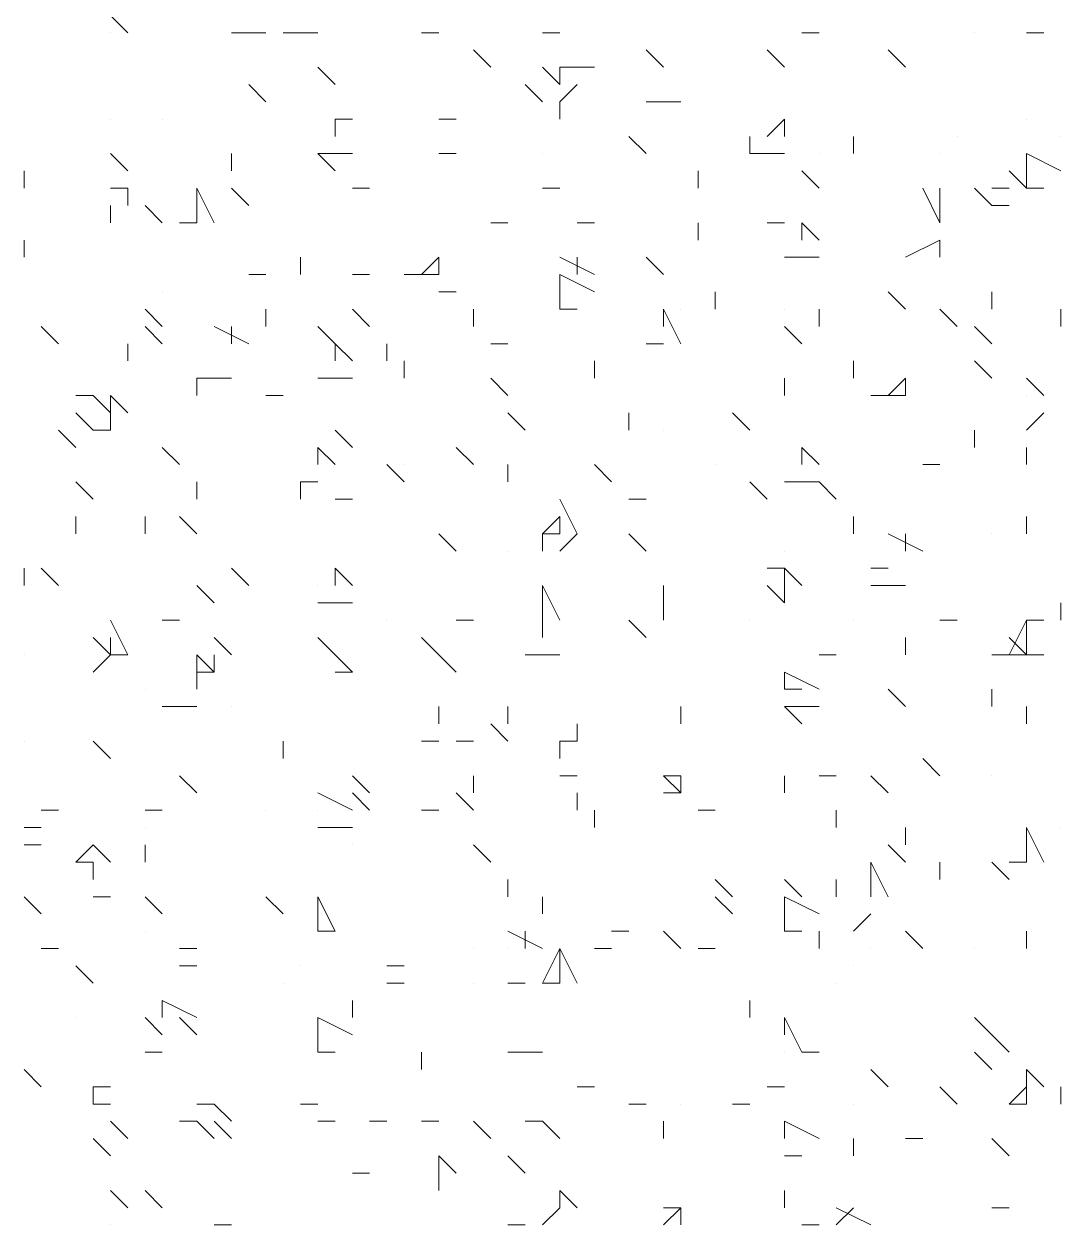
# Model space of a CAD drawing. Header units: millimetres. Extents: x 2928 to 3112, y 1220 to 1280.
# Drawn here: x 2999.9822 to 3000.1822, y 1264.6873 to 1264.919 of the extents above; entities that cross this region are included whole.
import ezdxf

# ---------------------------------------------------------------- set-up
doc = ezdxf.new("R2010")
doc.units = ezdxf.units.MM

msp = doc.modelspace()

# ---------------------------------------------------------------- linework, layer by layer
at = {"color": 92, "linetype": 'Continuous', "lineweight": 5, "true_color": 0x00b800}
for points in [[(3000.00216, 1264.91729), (2999.99882, 1264.92063), (2999.99882, 1264.92063)], [(3000.02216, 1264.91729), (3000.02882, 1264.91729), (3000.02882, 1264.91729)], [(3000.03216, 1264.91729), (3000.03882, 1264.91729), (3000.03882, 1264.91729)], [(3000.06216, 1264.91729), (3000.05882, 1264.91729), (3000.05882, 1264.91729)], [(3000.08549, 1264.91729), (3000.08216, 1264.91729), (3000.08216, 1264.91729)], [(3000.13216, 1264.91729), (3000.13549, 1264.91729), (3000.13549, 1264.91729)], [(3000.17882, 1264.91729), (3000.17549, 1264.91729), (3000.17549, 1264.91729)], [(3000.07216, 1264.91063), (3000.06882, 1264.91396), (3000.06882, 1264.91396)], [(3000.10549, 1264.91063), (3000.10216, 1264.91396), (3000.10216, 1264.91396)], [(3000.12882, 1264.91063), (3000.12549, 1264.91396), (3000.12549, 1264.91396)], [(3000.15216, 1264.91063), (3000.14882, 1264.91396), (3000.14882, 1264.91396)], [(3000.04216, 1264.90729), (3000.03882, 1264.91063), (3000.03882, 1264.91063)], [(3000.08216, 1264.91063), (3000.08549, 1264.90729), (3000.08549, 1264.90729)], [(3000.08549, 1264.91063), (3000.09216, 1264.91063), (3000.09216, 1264.91063)], [(3000.08549, 1264.91063), (3000.08549, 1264.90729), (3000.08549, 1264.90729)], [(3000.02882, 1264.90396), (3000.02549, 1264.90729), (3000.02549, 1264.90729)], [(3000.07882, 1264.90729), (3000.08216, 1264.90396), (3000.08216, 1264.90396)], [(3000.08549, 1264.90396), (3000.08882, 1264.90729), (3000.08882, 1264.90729)], [(3000.08549, 1264.90063), (3000.08549, 1264.90396), (3000.08549, 1264.90396)], [(3000.10549, 1264.90396), (3000.10216, 1264.90396), (3000.10216, 1264.90396)], [(3000.10882, 1264.90396), (3000.10549, 1264.90396), (3000.10549, 1264.90396)], [(3000.04216, 1264.90063), (3000.04549, 1264.90063), (3000.04549, 1264.90063)], [(3000.04216, 1264.90063), (3000.04216, 1264.89729), (3000.04216, 1264.89729)], [(3000.06549, 1264.90063), (3000.06216, 1264.90063), (3000.06216, 1264.90063)], [(3000.12882, 1264.90063), (3000.12549, 1264.89729), (3000.12549, 1264.89729)], [(3000.12882, 1264.90063), (3000.12882, 1264.89729), (3000.12882, 1264.89729)], [(3000.10216, 1264.89396), (3000.09882, 1264.89729), (3000.09882, 1264.89729)], [(3000.12216, 1264.89396), (3000.12216, 1264.89729), (3000.12216, 1264.89729)], [(3000.14216, 1264.89396), (3000.14216, 1264.89729), (3000.14216, 1264.89729)], [(3000.00216, 1264.89063), (2999.99882, 1264.89396), (2999.99882, 1264.89396)], [(3000.02216, 1264.89063), (3000.02216, 1264.89396), (3000.02216, 1264.89396)], [(3000.04216, 1264.89396), (3000.03882, 1264.89396), (3000.03882, 1264.89396)], [(3000.04216, 1264.89063), (3000.03882, 1264.89396), (3000.03882, 1264.89396)], [(3000.04216, 1264.89396), (3000.04549, 1264.89396), (3000.04549, 1264.89396)], [(3000.06549, 1264.89396), (3000.06216, 1264.89396), (3000.06216, 1264.89396)], [(3000.12216, 1264.89396), (3000.12882, 1264.89396), (3000.12882, 1264.89396)], [(3000.17549, 1264.89396), (3000.18216, 1264.89063), (3000.18216, 1264.89063)], [(3000.17549, 1264.89396), (3000.17549, 1264.88729), (3000.17549, 1264.88729)], [(2999.98216, 1264.88729), (2999.98216, 1264.89063), (2999.98216, 1264.89063)], [(3000.11216, 1264.88729), (3000.11216, 1264.89063), (3000.11216, 1264.89063)], [(3000.13549, 1264.88729), (3000.13216, 1264.89063), (3000.13216, 1264.89063)], [(3000.17216, 1264.89063), (3000.17549, 1264.88729), (3000.17549, 1264.88729)], [(2999.99882, 1264.88729), (3000.00216, 1264.88729), (3000.00216, 1264.88729)], [(3000.00216, 1264.88396), (3000.00216, 1264.88729), (3000.00216, 1264.88729)], [(3000.01549, 1264.88729), (3000.01882, 1264.88063), (3000.01882, 1264.88063)], [(3000.01549, 1264.88729), (3000.01549, 1264.88063), (3000.01549, 1264.88063)], [(3000.02549, 1264.88396), (3000.02216, 1264.88729), (3000.02216, 1264.88729)], [(3000.04882, 1264.88729), (3000.04549, 1264.88729), (3000.04549, 1264.88729)], [(3000.08549, 1264.88729), (3000.08216, 1264.88729), (3000.08216, 1264.88729)], [(3000.15549, 1264.88729), (3000.15882, 1264.88063), (3000.15882, 1264.88063)], [(3000.15882, 1264.88729), (3000.15882, 1264.88063), (3000.15882, 1264.88063)], [(3000.16882, 1264.88396), (3000.16549, 1264.88729), (3000.16549, 1264.88729)], [(3000.17216, 1264.88729), (3000.16882, 1264.88729), (3000.16882, 1264.88729)], [(3000.17549, 1264.88729), (3000.17882, 1264.88729), (3000.17882, 1264.88729)], [(2999.99882, 1264.88063), (2999.99882, 1264.88396), (2999.99882, 1264.88396)], [(3000.00882, 1264.88063), (3000.00549, 1264.88396), (3000.00549, 1264.88396)], [(3000.16882, 1264.88396), (3000.17216, 1264.88396), (3000.17216, 1264.88396)], [(3000.01216, 1264.88063), (3000.01549, 1264.88063), (3000.01549, 1264.88063)], [(3000.07549, 1264.88063), (3000.07216, 1264.88063), (3000.07216, 1264.88063)], [(3000.09216, 1264.88063), (3000.08882, 1264.88063), (3000.08882, 1264.88063)], [(3000.11216, 1264.87729), (3000.11216, 1264.88063), (3000.11216, 1264.88063)], [(3000.12882, 1264.88063), (3000.12549, 1264.88063), (3000.12549, 1264.88063)], [(3000.13216, 1264.88063), (3000.13549, 1264.87729), (3000.13549, 1264.87729)], [(3000.13216, 1264.88063), (3000.13216, 1264.87729), (3000.13216, 1264.87729)], [(2999.98216, 1264.87396), (2999.98216, 1264.87729), (2999.98216, 1264.87729)], [(3000.15216, 1264.87396), (3000.15882, 1264.87729), (3000.15882, 1264.87729)], [(3000.15882, 1264.87396), (3000.15882, 1264.87729), (3000.15882, 1264.87729)], [(3000.03549, 1264.87063), (3000.03549, 1264.87396), (3000.03549, 1264.87396)], [(3000.06216, 1264.87396), (3000.05882, 1264.87063), (3000.05882, 1264.87063)], [(3000.06216, 1264.87396), (3000.06216, 1264.87063), (3000.06216, 1264.87063)], [(3000.08549, 1264.87396), (3000.09216, 1264.87063), (3000.09216, 1264.87063)], [(3000.08882, 1264.87396), (3000.08882, 1264.87063), (3000.08882, 1264.87063)], [(3000.10549, 1264.87063), (3000.10216, 1264.87396), (3000.10216, 1264.87396)], [(3000.12882, 1264.87396), (3000.13549, 1264.87396), (3000.13549, 1264.87396)], [(3000.02882, 1264.87063), (3000.02549, 1264.87063), (3000.02549, 1264.87063)], [(3000.04882, 1264.87063), (3000.04549, 1264.87063), (3000.04549, 1264.87063)], [(3000.05549, 1264.87063), (3000.06216, 1264.87063), (3000.06216, 1264.87063)], [(3000.08549, 1264.87063), (3000.09216, 1264.86729), (3000.09216, 1264.86729)], [(3000.08549, 1264.87063), (3000.08549, 1264.86396), (3000.08549, 1264.86396)], [(3000.06549, 1264.86729), (3000.06216, 1264.86729), (3000.06216, 1264.86729)], [(3000.11549, 1264.86396), (3000.11549, 1264.86729), (3000.11549, 1264.86729)], [(3000.15216, 1264.86396), (3000.14882, 1264.86729), (3000.14882, 1264.86729)], [(3000.16882, 1264.86396), (3000.16882, 1264.86729), (3000.16882, 1264.86729)], [(3000.00882, 1264.86062), (3000.00549, 1264.86396), (3000.00549, 1264.86396)], [(3000.02882, 1264.86062), (3000.02882, 1264.86396), (3000.02882, 1264.86396)], [(3000.04882, 1264.86062), (3000.04549, 1264.86396), (3000.04549, 1264.86396)], [(3000.06882, 1264.86062), (3000.06882, 1264.86396), (3000.06882, 1264.86396)], [(3000.08549, 1264.86396), (3000.08882, 1264.86396), (3000.08882, 1264.86396)], [(3000.08549, 1264.86396), (3000.08882, 1264.86396), (3000.08882, 1264.86396)], [(3000.10549, 1264.86396), (3000.10882, 1264.85729), (3000.10882, 1264.85729)], [(3000.10549, 1264.86396), (3000.10549, 1264.86062), (3000.10549, 1264.86062)], [(3000.13549, 1264.86062), (3000.13549, 1264.86396), (3000.13549, 1264.86396)], [(3000.16216, 1264.86062), (3000.15882, 1264.86396), (3000.15882, 1264.86396)], [(3000.18216, 1264.86062), (3000.18216, 1264.86396), (3000.18216, 1264.86396)], [(2999.98882, 1264.85729), (2999.98549, 1264.86062), (2999.98549, 1264.86062)], [(3000.00882, 1264.85729), (3000.00549, 1264.86062), (3000.00549, 1264.86062)], [(3000.01882, 1264.86062), (3000.02549, 1264.85729), (3000.02549, 1264.85729)], [(3000.02216, 1264.86062), (3000.02216, 1264.85729), (3000.02216, 1264.85729)], [(3000.04216, 1264.85729), (3000.03882, 1264.86062), (3000.03882, 1264.86062)], [(3000.13216, 1264.85729), (3000.12882, 1264.86062), (3000.12882, 1264.86062)], [(3000.16882, 1264.85729), (3000.16549, 1264.86062), (3000.16549, 1264.86062)], [(3000.00216, 1264.85396), (3000.00216, 1264.85729), (3000.00216, 1264.85729)], [(3000.04216, 1264.85729), (3000.04549, 1264.85396), (3000.04549, 1264.85396)], [(3000.04216, 1264.85729), (3000.04216, 1264.85396), (3000.04216, 1264.85396)], [(3000.05216, 1264.85396), (3000.05216, 1264.85729), (3000.05216, 1264.85729)], [(3000.07549, 1264.85729), (3000.07216, 1264.85729), (3000.07216, 1264.85729)], [(3000.10216, 1264.85729), (3000.10549, 1264.85729), (3000.10549, 1264.85729)], [(3000.05549, 1264.85062), (3000.05549, 1264.85396), (3000.05549, 1264.85396)], [(3000.09216, 1264.85062), (3000.09216, 1264.85396), (3000.09216, 1264.85396)], [(3000.14216, 1264.85062), (3000.14216, 1264.85396), (3000.14216, 1264.85396)], [(3000.16882, 1264.85062), (3000.16549, 1264.85396), (3000.16549, 1264.85396)], [(3000.01549, 1264.85062), (3000.02216, 1264.85062), (3000.02216, 1264.85062)], [(3000.01549, 1264.84729), (3000.01549, 1264.85062), (3000.01549, 1264.85062)], [(3000.03882, 1264.85062), (3000.04549, 1264.85062), (3000.04549, 1264.85062)], [(3000.07549, 1264.84729), (3000.07216, 1264.85062), (3000.07216, 1264.85062)], [(3000.12882, 1264.84729), (3000.12882, 1264.85062), (3000.12882, 1264.85062)], [(3000.15216, 1264.85062), (3000.14882, 1264.84729), (3000.14882, 1264.84729)], [(3000.15216, 1264.85062), (3000.15216, 1264.84729), (3000.15216, 1264.84729)], [(3000.17549, 1264.85062), (3000.17882, 1264.84729), (3000.17882, 1264.84729)], [(2999.99549, 1264.84729), (2999.99216, 1264.84729), (2999.99216, 1264.84729)], [(2999.99549, 1264.84729), (2999.99882, 1264.84396), (2999.99882, 1264.84396)], [(2999.99882, 1264.84729), (3000.00216, 1264.84396), (3000.00216, 1264.84396)], [(2999.99882, 1264.84729), (2999.99882, 1264.84062), (2999.99882, 1264.84062)], [(3000.03216, 1264.84729), (3000.02882, 1264.84729), (3000.02882, 1264.84729)], [(3000.14549, 1264.84729), (3000.15216, 1264.84729), (3000.15216, 1264.84729)], [(2999.99216, 1264.84396), (2999.99549, 1264.84062), (2999.99549, 1264.84062)], [(3000.07882, 1264.84062), (3000.07549, 1264.84396), (3000.07549, 1264.84396)], [(3000.09882, 1264.84062), (3000.09882, 1264.84396), (3000.09882, 1264.84396)], [(3000.12216, 1264.84062), (3000.11882, 1264.84396), (3000.11882, 1264.84396)], [(3000.17549, 1264.84062), (3000.17882, 1264.84396), (3000.17882, 1264.84396)], [(2999.99216, 1264.83729), (2999.98882, 1264.84062), (2999.98882, 1264.84062)], [(2999.99549, 1264.84062), (2999.99882, 1264.84062), (2999.99882, 1264.84062)], [(3000.04549, 1264.83729), (3000.04216, 1264.84062), (3000.04216, 1264.84062)], [(3000.16549, 1264.83729), (3000.16549, 1264.84062), (3000.16549, 1264.84062)], [(3000.01216, 1264.83396), (3000.00882, 1264.83729), (3000.00882, 1264.83729)], [(3000.03882, 1264.83729), (3000.04216, 1264.83396), (3000.04216, 1264.83396)], [(3000.03882, 1264.83729), (3000.03882, 1264.83396), (3000.03882, 1264.83396)], [(3000.06882, 1264.83396), (3000.06549, 1264.83729), (3000.06549, 1264.83729)], [(3000.13216, 1264.83729), (3000.13549, 1264.83396), (3000.13549, 1264.83396)], [(3000.13216, 1264.83729), (3000.13216, 1264.83396), (3000.13216, 1264.83396)], [(3000.17549, 1264.83396), (3000.17549, 1264.83729), (3000.17549, 1264.83729)], [(3000.05549, 1264.83062), (3000.05216, 1264.83396), (3000.05216, 1264.83396)], [(3000.07549, 1264.83062), (3000.07549, 1264.83396), (3000.07549, 1264.83396)], [(3000.09549, 1264.83062), (3000.09216, 1264.83396), (3000.09216, 1264.83396)], [(3000.15882, 1264.83396), (3000.15549, 1264.83396), (3000.15549, 1264.83396)], [(2999.99549, 1264.82729), (2999.99216, 1264.83062), (2999.99216, 1264.83062)], [(3000.01549, 1264.82729), (3000.01549, 1264.83062), (3000.01549, 1264.83062)], [(3000.03549, 1264.83062), (3000.03882, 1264.83062), (3000.03882, 1264.83062)], [(3000.03549, 1264.82729), (3000.03549, 1264.83062), (3000.03549, 1264.83062)], [(3000.12549, 1264.82729), (3000.12216, 1264.83062), (3000.12216, 1264.83062)], [(3000.12882, 1264.83062), (3000.13549, 1264.83062), (3000.13549, 1264.83062)], [(3000.13882, 1264.82729), (3000.13549, 1264.83062), (3000.13549, 1264.83062)], [(3000.04549, 1264.82729), (3000.04216, 1264.82729), (3000.04216, 1264.82729)], [(3000.08549, 1264.82729), (3000.08882, 1264.82062), (3000.08882, 1264.82062)], [(3000.10216, 1264.82729), (3000.09882, 1264.82729), (3000.09882, 1264.82729)], [(2999.99216, 1264.82062), (2999.99216, 1264.82396), (2999.99216, 1264.82396)], [(3000.00549, 1264.82062), (3000.00549, 1264.82396), (3000.00549, 1264.82396)], [(3000.01549, 1264.82062), (3000.01216, 1264.82396), (3000.01216, 1264.82396)], [(3000.08549, 1264.82396), (3000.08216, 1264.82062), (3000.08216, 1264.82062)], [(3000.08549, 1264.82396), (3000.08549, 1264.82062), (3000.08549, 1264.82062)], [(3000.08549, 1264.82396), (3000.08549, 1264.82062), (3000.08549, 1264.82062)], [(3000.14216, 1264.82062), (3000.14216, 1264.82396), (3000.14216, 1264.82396)], [(3000.17549, 1264.82062), (3000.17549, 1264.82396), (3000.17549, 1264.82396)], [(3000.06549, 1264.81729), (3000.06216, 1264.82062), (3000.06216, 1264.82062)], [(3000.08216, 1264.82062), (3000.08549, 1264.82062), (3000.08549, 1264.82062)], [(3000.08216, 1264.81729), (3000.08216, 1264.82062), (3000.08216, 1264.82062)], [(3000.08549, 1264.81729), (3000.08882, 1264.82062), (3000.08882, 1264.82062)], [(3000.10216, 1264.81729), (3000.09882, 1264.82062), (3000.09882, 1264.82062)], [(3000.14882, 1264.82062), (3000.15549, 1264.81729), (3000.15549, 1264.81729)], [(3000.15216, 1264.82062), (3000.15216, 1264.81729), (3000.15216, 1264.81729)], [(2999.98216, 1264.81062), (2999.98216, 1264.81396), (2999.98216, 1264.81396)], [(2999.98882, 1264.81062), (2999.98549, 1264.81396), (2999.98549, 1264.81396)], [(3000.02549, 1264.81062), (3000.02216, 1264.81396), (3000.02216, 1264.81396)], [(3000.04216, 1264.81396), (3000.04549, 1264.81062), (3000.04549, 1264.81062)], [(3000.04216, 1264.81396), (3000.04216, 1264.81062), (3000.04216, 1264.81062)], [(3000.12882, 1264.81396), (3000.12549, 1264.81396), (3000.12549, 1264.81396)], [(3000.12882, 1264.81396), (3000.13216, 1264.81062), (3000.13216, 1264.81062)], [(3000.12882, 1264.81396), (3000.12882, 1264.81062), (3000.12882, 1264.81062)], [(3000.14882, 1264.81396), (3000.14549, 1264.81396), (3000.14549, 1264.81396)], [(3000.01882, 1264.80729), (3000.01549, 1264.81062), (3000.01549, 1264.81062)], [(3000.08216, 1264.81062), (3000.08549, 1264.80396), (3000.08549, 1264.80396)], [(3000.08216, 1264.81062), (3000.08216, 1264.80396), (3000.08216, 1264.80396)], [(3000.10549, 1264.80729), (3000.10549, 1264.81062), (3000.10549, 1264.81062)], [(3000.12549, 1264.81062), (3000.12882, 1264.80729), (3000.12882, 1264.80729)], [(3000.12882, 1264.80729), (3000.12882, 1264.81062), (3000.12882, 1264.81062)], [(3000.14549, 1264.81062), (3000.15216, 1264.81062), (3000.15216, 1264.81062)], [(3000.03882, 1264.80729), (3000.04549, 1264.80729), (3000.04549, 1264.80729)], [(3000.10549, 1264.80396), (3000.10549, 1264.80729), (3000.10549, 1264.80729)], [(3000.18216, 1264.80396), (3000.18216, 1264.80729), (3000.18216, 1264.80729)], [(2999.99882, 1264.80396), (3000.00216, 1264.79729), (3000.00216, 1264.79729)], [(3000.01216, 1264.80396), (3000.00882, 1264.80396), (3000.00882, 1264.80396)], [(3000.06882, 1264.80396), (3000.06549, 1264.80396), (3000.06549, 1264.80396)], [(3000.08216, 1264.80062), (3000.08216, 1264.80396), (3000.08216, 1264.80396)], [(3000.10216, 1264.80062), (3000.09882, 1264.80396), (3000.09882, 1264.80396)], [(3000.16216, 1264.80396), (3000.15882, 1264.80396), (3000.15882, 1264.80396)], [(3000.17549, 1264.80396), (3000.17216, 1264.79729), (3000.17216, 1264.79729)], [(3000.17549, 1264.80396), (3000.17882, 1264.80396), (3000.17882, 1264.80396)], [(3000.17549, 1264.80396), (3000.17549, 1264.80062), (3000.17549, 1264.80062)], [(3000.17549, 1264.80396), (3000.17549, 1264.79729), (3000.17549, 1264.79729)], [(2999.99882, 1264.79729), (2999.99549, 1264.80062), (2999.99549, 1264.80062)], [(2999.99882, 1264.80062), (2999.99882, 1264.79729), (2999.99882, 1264.79729)], [(3000.02216, 1264.79729), (3000.01882, 1264.80062), (3000.01882, 1264.80062)], [(3000.04216, 1264.79729), (3000.03882, 1264.80062), (3000.03882, 1264.80062)], [(3000.06216, 1264.79729), (3000.05882, 1264.80062), (3000.05882, 1264.80062)], [(3000.15216, 1264.79729), (3000.15216, 1264.80062), (3000.15216, 1264.80062)], [(3000.17549, 1264.79729), (3000.17216, 1264.80062), (3000.17216, 1264.80062)], [(2999.99549, 1264.79396), (2999.99882, 1264.79729), (2999.99882, 1264.79729)], [(3000.00216, 1264.79729), (2999.99882, 1264.79729), (2999.99882, 1264.79729)], [(3000.01549, 1264.79729), (3000.01882, 1264.79396), (3000.01882, 1264.79396)], [(3000.01549, 1264.79729), (3000.01549, 1264.79062), (3000.01549, 1264.79062)], [(3000.01882, 1264.79729), (3000.01882, 1264.79396), (3000.01882, 1264.79396)], [(3000.04549, 1264.79396), (3000.04216, 1264.79729), (3000.04216, 1264.79729)], [(3000.06549, 1264.79396), (3000.06216, 1264.79729), (3000.06216, 1264.79729)], [(3000.07882, 1264.79729), (3000.08549, 1264.79729), (3000.08549, 1264.79729)], [(3000.13882, 1264.79729), (3000.13549, 1264.79729), (3000.13549, 1264.79729)], [(3000.16882, 1264.79729), (3000.17549, 1264.79729), (3000.17549, 1264.79729)], [(3000.17549, 1264.79729), (3000.17882, 1264.79729), (3000.17882, 1264.79729)], [(3000.01549, 1264.79396), (3000.01882, 1264.79396), (3000.01882, 1264.79396)], [(3000.04549, 1264.79396), (3000.04216, 1264.79396), (3000.04216, 1264.79396)], [(3000.12882, 1264.79396), (3000.13549, 1264.79062), (3000.13549, 1264.79062)], [(3000.12882, 1264.79396), (3000.12882, 1264.79062), (3000.12882, 1264.79062)], [(3000.13216, 1264.79062), (3000.12882, 1264.79062), (3000.12882, 1264.79062)], [(3000.15216, 1264.78729), (3000.14882, 1264.79062), (3000.14882, 1264.79062)], [(3000.16882, 1264.78729), (3000.16882, 1264.79062), (3000.16882, 1264.79062)], [(3000.00882, 1264.78729), (3000.01549, 1264.78729), (3000.01549, 1264.78729)], [(3000.06216, 1264.78729), (3000.06216, 1264.78396), (3000.06216, 1264.78396)], [(3000.06216, 1264.78729), (3000.06216, 1264.78396), (3000.06216, 1264.78396)], [(3000.07549, 1264.78396), (3000.07549, 1264.78729), (3000.07549, 1264.78729)], [(3000.10882, 1264.78396), (3000.10882, 1264.78729), (3000.10882, 1264.78729)], [(3000.12882, 1264.78729), (3000.13549, 1264.78729), (3000.13549, 1264.78729)], [(3000.13216, 1264.78396), (3000.12882, 1264.78729), (3000.12882, 1264.78729)], [(3000.17549, 1264.78396), (3000.17549, 1264.78729), (3000.17549, 1264.78729)], [(3000.07549, 1264.78062), (3000.07216, 1264.78396), (3000.07216, 1264.78396)], [(3000.08882, 1264.78062), (3000.08882, 1264.78396), (3000.08882, 1264.78396)], [(2999.99882, 1264.77729), (2999.99549, 1264.78062), (2999.99549, 1264.78062)], [(3000.03216, 1264.77729), (3000.03216, 1264.78062), (3000.03216, 1264.78062)], [(3000.05882, 1264.78062), (3000.06216, 1264.78062), (3000.06216, 1264.78062)], [(3000.06882, 1264.78062), (3000.06549, 1264.78062), (3000.06549, 1264.78062)], [(3000.08549, 1264.78062), (3000.08882, 1264.78062), (3000.08882, 1264.78062)], [(3000.08549, 1264.78062), (3000.08549, 1264.77729), (3000.08549, 1264.77729)], [(3000.15882, 1264.77396), (3000.15549, 1264.77729), (3000.15549, 1264.77729)], [(3000.01549, 1264.77062), (3000.01216, 1264.77396), (3000.01216, 1264.77396)], [(3000.04882, 1264.77062), (3000.04549, 1264.77396), (3000.04549, 1264.77396)], [(3000.06882, 1264.77062), (3000.06882, 1264.77396), (3000.06882, 1264.77396)], [(3000.08549, 1264.77396), (3000.08882, 1264.77396), (3000.08882, 1264.77396)], [(3000.10882, 1264.77062), (3000.10549, 1264.77396), (3000.10549, 1264.77396)], [(3000.10882, 1264.77396), (3000.10549, 1264.77396), (3000.10549, 1264.77396)], [(3000.10882, 1264.77396), (3000.10882, 1264.77062), (3000.10882, 1264.77062)], [(3000.12882, 1264.77062), (3000.12882, 1264.77396), (3000.12882, 1264.77396)], [(3000.13882, 1264.77396), (3000.13549, 1264.77396), (3000.13549, 1264.77396)], [(3000.14882, 1264.77062), (3000.14549, 1264.77396), (3000.14549, 1264.77396)], [(3000.03882, 1264.77062), (3000.04549, 1264.76729), (3000.04549, 1264.76729)], [(3000.04882, 1264.76729), (3000.04549, 1264.77062), (3000.04549, 1264.77062)], [(3000.06882, 1264.76729), (3000.06549, 1264.77062), (3000.06549, 1264.77062)], [(3000.08882, 1264.76729), (3000.08882, 1264.77062), (3000.08882, 1264.77062)], [(3000.10549, 1264.77062), (3000.10882, 1264.77062), (3000.10882, 1264.77062)], [(2999.98882, 1264.76729), (2999.98549, 1264.76729), (2999.98549, 1264.76729)], [(3000.00882, 1264.76729), (3000.00549, 1264.76729), (3000.00549, 1264.76729)], [(3000.06216, 1264.76729), (3000.05882, 1264.76729), (3000.05882, 1264.76729)], [(3000.09216, 1264.76396), (3000.09216, 1264.76729), (3000.09216, 1264.76729)], [(3000.11549, 1264.76729), (3000.11216, 1264.76729), (3000.11216, 1264.76729)], [(3000.13882, 1264.76396), (3000.13882, 1264.76729), (3000.13882, 1264.76729)], [(2999.98549, 1264.76396), (2999.98216, 1264.76396), (2999.98216, 1264.76396)], [(3000.03882, 1264.76396), (3000.04549, 1264.76396), (3000.04549, 1264.76396)], [(3000.15216, 1264.76396), (3000.15216, 1264.76062), (3000.15216, 1264.76062)], [(3000.15216, 1264.76396), (3000.15216, 1264.76062), (3000.15216, 1264.76062)], [(3000.17549, 1264.76396), (3000.17882, 1264.75729), (3000.17882, 1264.75729)], [(3000.17549, 1264.76396), (3000.17549, 1264.75729), (3000.17549, 1264.75729)], [(2999.98549, 1264.76062), (2999.98216, 1264.76062), (2999.98216, 1264.76062)], [(2999.99549, 1264.76062), (2999.99216, 1264.75729), (2999.99216, 1264.75729)], [(2999.99549, 1264.76062), (2999.99882, 1264.75729), (2999.99882, 1264.75729)], [(3000.00549, 1264.75729), (3000.00549, 1264.76062), (3000.00549, 1264.76062)], [(3000.07216, 1264.75729), (3000.06882, 1264.76062), (3000.06882, 1264.76062)], [(3000.14882, 1264.76062), (3000.15216, 1264.75729), (3000.15216, 1264.75729)], [(2999.99216, 1264.75729), (2999.99549, 1264.75729), (2999.99549, 1264.75729)], [(2999.99549, 1264.75729), (2999.99549, 1264.75396), (2999.99549, 1264.75396)], [(3000.14549, 1264.75729), (3000.14882, 1264.75062), (3000.14882, 1264.75062)], [(3000.14549, 1264.75729), (3000.14549, 1264.75062), (3000.14549, 1264.75062)], [(3000.15882, 1264.75396), (3000.15882, 1264.75729), (3000.15882, 1264.75729)], [(3000.17216, 1264.75396), (3000.16882, 1264.75729), (3000.16882, 1264.75729)], [(3000.17216, 1264.75729), (3000.17549, 1264.75729), (3000.17549, 1264.75729)], [(3000.07549, 1264.75062), (3000.07549, 1264.75396), (3000.07549, 1264.75396)], [(3000.11882, 1264.75062), (3000.11549, 1264.75396), (3000.11549, 1264.75396)], [(3000.13216, 1264.75062), (3000.12882, 1264.75396), (3000.12882, 1264.75396)], [(3000.13882, 1264.75062), (3000.13882, 1264.75396), (3000.13882, 1264.75396)], [(2999.98549, 1264.74729), (2999.98216, 1264.75062), (2999.98216, 1264.75062)], [(2999.99549, 1264.75062), (2999.99882, 1264.75062), (2999.99882, 1264.75062)], [(3000.00882, 1264.74729), (3000.00549, 1264.75062), (3000.00549, 1264.75062)], [(3000.03216, 1264.74729), (3000.02882, 1264.75062), (3000.02882, 1264.75062)], [(3000.03882, 1264.75062), (3000.04216, 1264.74396), (3000.04216, 1264.74396)], [(3000.03882, 1264.75062), (3000.03882, 1264.74396), (3000.03882, 1264.74396)], [(3000.08216, 1264.74729), (3000.08216, 1264.75062), (3000.08216, 1264.75062)], [(3000.11882, 1264.74729), (3000.11549, 1264.75062), (3000.11549, 1264.75062)], [(3000.12882, 1264.75062), (3000.13549, 1264.74729), (3000.13549, 1264.74729)], [(3000.12882, 1264.75062), (3000.12882, 1264.74396), (3000.12882, 1264.74396)], [(3000.14216, 1264.74396), (3000.14549, 1264.74729), (3000.14549, 1264.74729)], [(3000.04216, 1264.74396), (3000.03882, 1264.74396), (3000.03882, 1264.74396)], [(3000.07549, 1264.74396), (3000.08216, 1264.74062), (3000.08216, 1264.74062)], [(3000.07882, 1264.74396), (3000.07882, 1264.74062), (3000.07882, 1264.74062)], [(3000.09882, 1264.74396), (3000.09549, 1264.74396), (3000.09549, 1264.74396)], [(3000.10882, 1264.74062), (3000.10549, 1264.74396), (3000.10549, 1264.74396)], [(3000.12882, 1264.74396), (3000.13216, 1264.74396), (3000.13216, 1264.74396)], [(3000.13549, 1264.74062), (3000.13549, 1264.74396), (3000.13549, 1264.74396)], [(3000.15549, 1264.74062), (3000.15216, 1264.74396), (3000.15216, 1264.74396)], [(3000.17549, 1264.74062), (3000.17549, 1264.74396), (3000.17549, 1264.74396)], [(2999.98882, 1264.74062), (2999.98549, 1264.74062), (2999.98549, 1264.74062)], [(3000.01549, 1264.74062), (3000.01216, 1264.74062), (3000.01216, 1264.74062)], [(3000.08549, 1264.74062), (3000.08216, 1264.73396), (3000.08216, 1264.73396)], [(3000.08549, 1264.74062), (3000.08882, 1264.73396), (3000.08882, 1264.73396)], [(3000.08549, 1264.74062), (3000.08549, 1264.73396), (3000.08549, 1264.73396)], [(3000.08549, 1264.74062), (3000.08549, 1264.73396), (3000.08549, 1264.73396)], [(3000.09549, 1264.74062), (3000.09216, 1264.74062), (3000.09216, 1264.74062)], [(3000.11549, 1264.74062), (3000.11216, 1264.74062), (3000.11216, 1264.74062)], [(2999.99549, 1264.73396), (2999.99216, 1264.73729), (2999.99216, 1264.73729)], [(3000.01549, 1264.73729), (3000.01216, 1264.73729), (3000.01216, 1264.73729)], [(3000.05549, 1264.73729), (3000.05216, 1264.73729), (3000.05216, 1264.73729)], [(3000.05549, 1264.73396), (3000.05216, 1264.73396), (3000.05216, 1264.73396)], [(3000.07549, 1264.73396), (3000.07882, 1264.73396), (3000.07882, 1264.73396)], [(3000.08216, 1264.73396), (3000.08549, 1264.73396), (3000.08549, 1264.73396)], [(3000.00882, 1264.73062), (3000.01549, 1264.72729), (3000.01549, 1264.72729)], [(3000.00882, 1264.73062), (3000.00882, 1264.72729), (3000.00882, 1264.72729)], [(3000.04549, 1264.72729), (3000.04549, 1264.73062), (3000.04549, 1264.73062)], [(3000.12216, 1264.72729), (3000.12216, 1264.73062), (3000.12216, 1264.73062)], [(3000.00882, 1264.72396), (3000.00549, 1264.72729), (3000.00549, 1264.72729)], [(3000.01549, 1264.72396), (3000.01216, 1264.72729), (3000.01216, 1264.72729)], [(3000.03882, 1264.72729), (3000.04549, 1264.72396), (3000.04549, 1264.72396)], [(3000.03882, 1264.72729), (3000.03882, 1264.72062), (3000.03882, 1264.72062)], [(3000.12882, 1264.72729), (3000.13216, 1264.72062), (3000.13216, 1264.72062)], [(3000.12882, 1264.72729), (3000.12882, 1264.72396), (3000.12882, 1264.72396)], [(3000.16882, 1264.72396), (3000.16549, 1264.72729), (3000.16549, 1264.72729)], [(3000.17216, 1264.72062), (3000.16882, 1264.72396), (3000.16882, 1264.72396)], [(3000.00549, 1264.72062), (3000.00882, 1264.72062), (3000.00882, 1264.72062)], [(3000.03882, 1264.72062), (3000.04216, 1264.72062), (3000.04216, 1264.72062)], [(3000.05882, 1264.71729), (3000.05882, 1264.72062), (3000.05882, 1264.72062)], [(3000.07882, 1264.72062), (3000.07549, 1264.72062), (3000.07549, 1264.72062)], [(3000.08216, 1264.72062), (3000.07882, 1264.72062), (3000.07882, 1264.72062)], [(3000.13549, 1264.72062), (3000.13216, 1264.72062), (3000.13216, 1264.72062)], [(3000.16882, 1264.71729), (3000.16549, 1264.72062), (3000.16549, 1264.72062)], [(2999.98549, 1264.71396), (2999.98216, 1264.71729), (2999.98216, 1264.71729)], [(3000.14882, 1264.71396), (3000.14549, 1264.71729), (3000.14549, 1264.71729)], [(3000.17549, 1264.71729), (3000.17882, 1264.71396), (3000.17882, 1264.71396)], [(3000.17549, 1264.71729), (3000.17549, 1264.71396), (3000.17549, 1264.71396)], [(2999.99549, 1264.71396), (2999.99882, 1264.71396), (2999.99882, 1264.71396)], [(2999.99549, 1264.71396), (2999.99549, 1264.71062), (2999.99549, 1264.71062)], [(3000.09216, 1264.71396), (3000.08882, 1264.71396), (3000.08882, 1264.71396)], [(3000.12882, 1264.71396), (3000.12549, 1264.71396), (3000.12549, 1264.71396)], [(3000.16216, 1264.71062), (3000.15882, 1264.71396), (3000.15882, 1264.71396)], [(3000.17216, 1264.71062), (3000.17549, 1264.71396), (3000.17549, 1264.71396)], [(3000.17549, 1264.71396), (3000.17216, 1264.71062), (3000.17216, 1264.71062)], [(3000.17549, 1264.71396), (3000.17549, 1264.71062), (3000.17549, 1264.71062)], [(3000.18216, 1264.71062), (3000.18216, 1264.71396), (3000.18216, 1264.71396)], [(2999.99549, 1264.71062), (2999.99882, 1264.71062), (2999.99882, 1264.71062)], [(3000.01882, 1264.71062), (3000.01549, 1264.71062), (3000.01549, 1264.71062)], [(3000.01882, 1264.71062), (3000.02216, 1264.70729), (3000.02216, 1264.70729)], [(3000.03882, 1264.71062), (3000.03549, 1264.71062), (3000.03549, 1264.71062)], [(3000.10216, 1264.71062), (3000.09882, 1264.71062), (3000.09882, 1264.71062)], [(3000.12216, 1264.71062), (3000.11882, 1264.71062), (3000.11882, 1264.71062)], [(3000.17216, 1264.71062), (3000.17549, 1264.71062), (3000.17549, 1264.71062)], [(3000.00216, 1264.70396), (2999.99882, 1264.70729), (2999.99882, 1264.70729)], [(3000.01549, 1264.70729), (3000.01216, 1264.70729), (3000.01216, 1264.70729)], [(3000.01549, 1264.70729), (3000.01882, 1264.70396), (3000.01882, 1264.70396)], [(3000.02216, 1264.70396), (3000.01882, 1264.70729), (3000.01882, 1264.70729)], [(3000.04216, 1264.70729), (3000.03882, 1264.70729), (3000.03882, 1264.70729)], [(3000.05216, 1264.70729), (3000.04882, 1264.70729), (3000.04882, 1264.70729)], [(3000.06216, 1264.70729), (3000.05882, 1264.70729), (3000.05882, 1264.70729)], [(3000.07216, 1264.70396), (3000.06882, 1264.70729), (3000.06882, 1264.70729)], [(3000.08216, 1264.70729), (3000.07882, 1264.70729), (3000.07882, 1264.70729)], [(3000.08549, 1264.70396), (3000.08216, 1264.70729), (3000.08216, 1264.70729)], [(3000.10549, 1264.70396), (3000.10549, 1264.70729), (3000.10549, 1264.70729)], [(3000.12882, 1264.70729), (3000.13549, 1264.70396), (3000.13549, 1264.70396)], [(3000.12882, 1264.70729), (3000.12882, 1264.70396), (3000.12882, 1264.70396)], [(2999.99882, 1264.70062), (2999.99549, 1264.70396), (2999.99549, 1264.70396)], [(3000.14216, 1264.70062), (3000.14216, 1264.70396), (3000.14216, 1264.70396)], [(3000.15549, 1264.70396), (3000.15216, 1264.70396), (3000.15216, 1264.70396)], [(3000.17216, 1264.70062), (3000.16882, 1264.70396), (3000.16882, 1264.70396)], [(3000.06216, 1264.70062), (3000.06549, 1264.69729), (3000.06549, 1264.69729)], [(3000.06216, 1264.70062), (3000.06216, 1264.69729), (3000.06216, 1264.69729)], [(3000.07882, 1264.69729), (3000.07549, 1264.70062), (3000.07549, 1264.70062)], [(3000.12882, 1264.70062), (3000.13216, 1264.70062), (3000.13216, 1264.70062)], [(3000.04882, 1264.69729), (3000.04549, 1264.69729), (3000.04549, 1264.69729)], [(3000.06216, 1264.69729), (3000.06216, 1264.69396), (3000.06216, 1264.69396)], [(3000.00216, 1264.69062), (2999.99882, 1264.69396), (2999.99882, 1264.69396)], [(3000.00882, 1264.69062), (3000.00549, 1264.69396), (3000.00549, 1264.69396)], [(3000.08549, 1264.69396), (3000.08882, 1264.69062), (3000.08882, 1264.69062)], [(3000.08549, 1264.69396), (3000.08549, 1264.69062), (3000.08549, 1264.69062)], [(3000.12882, 1264.69062), (3000.12882, 1264.69396), (3000.12882, 1264.69396)], [(3000.08216, 1264.68729), (3000.08549, 1264.69062), (3000.08549, 1264.69062)], [(3000.10882, 1264.69062), (3000.10549, 1264.68729), (3000.10549, 1264.68729)], [(3000.10882, 1264.69062), (3000.10549, 1264.69062), (3000.10549, 1264.69062)], [(3000.10882, 1264.69062), (3000.10882, 1264.68729), (3000.10882, 1264.68729)], [(3000.13882, 1264.69062), (3000.14549, 1264.68729), (3000.14549, 1264.68729)], [(3000.14216, 1264.69062), (3000.13882, 1264.68729), (3000.13882, 1264.68729)], [(3000.17216, 1264.69062), (3000.16882, 1264.69062), (3000.16882, 1264.69062)], [(3000.02216, 1264.68729), (3000.01882, 1264.68729), (3000.01882, 1264.68729)], [(3000.07882, 1264.68729), (3000.07549, 1264.68729), (3000.07549, 1264.68729)], [(3000.13549, 1264.68729), (3000.13216, 1264.68729), (3000.13216, 1264.68729)]]:
    msp.add_lwpolyline(points, dxfattribs=at)
for points in [[(2999.99882, 1264.91729), (2999.99882, 1264.91729)], [(3000.16549, 1264.91729), (3000.16549, 1264.91729)], [(3000.08216, 1264.91063), (3000.08216, 1264.91063)], [(2999.99882, 1264.90063), (2999.99882, 1264.90063)], [(3000.00882, 1264.90063), (3000.00882, 1264.90063)], [(3000.17549, 1264.90063), (3000.17549, 1264.90063)], [(3000.16216, 1264.89729), (3000.16216, 1264.89729)], [(3000.18216, 1264.89729), (3000.18216, 1264.89729)], [(3000.06216, 1264.89396), (3000.06216, 1264.89396)], [(3000.08216, 1264.89396), (3000.08216, 1264.89396)], [(3000.12216, 1264.89396), (3000.12216, 1264.89396)], [(3000.13549, 1264.89396), (3000.13549, 1264.89396)], [(3000.15882, 1264.89396), (3000.15882, 1264.89396)], [(2999.99882, 1264.88729), (2999.99882, 1264.88729)], [(3000.00216, 1264.88729), (3000.00216, 1264.88729)], [(3000.13549, 1264.87396), (3000.13549, 1264.87396)], [(3000.00882, 1264.86729), (3000.00882, 1264.86729)], [(3000.08882, 1264.86396), (3000.08882, 1264.86396)], [(3000.10882, 1264.86396), (3000.10882, 1264.86396)], [(3000.12882, 1264.86396), (3000.12882, 1264.86396)], [(3000.17549, 1264.84729), (3000.17549, 1264.84729)], [(3000.10549, 1264.84062), (3000.10549, 1264.84062)], [(3000.05549, 1264.83396), (3000.05549, 1264.83396)], [(3000.11549, 1264.83396), (3000.11549, 1264.83396)], [(3000.13549, 1264.83396), (3000.13549, 1264.83396)], [(3000.16882, 1264.82062), (3000.16882, 1264.82062)], [(3000.07549, 1264.81729), (3000.07549, 1264.81729)], [(3000.12882, 1264.81729), (3000.12882, 1264.81729)], [(3000.03882, 1264.81062), (3000.03882, 1264.81062)], [(3000.05216, 1264.80396), (3000.05216, 1264.80396)], [(3000.12216, 1264.80396), (3000.12216, 1264.80396)], [(3000.14216, 1264.80396), (3000.14216, 1264.80396)], [(2999.98216, 1264.79729), (2999.98216, 1264.79729)], [(3000.01549, 1264.79729), (3000.01549, 1264.79729)], [(3000.00549, 1264.79062), (3000.00549, 1264.79062)], [(3000.02216, 1264.78729), (3000.02216, 1264.78729)], [(2999.98216, 1264.78062), (2999.98216, 1264.78062)], [(3000.10549, 1264.77396), (3000.10549, 1264.77396)], [(3000.16882, 1264.77396), (3000.16882, 1264.77396)], [(3000.02882, 1264.76729), (3000.02882, 1264.76729)], [(3000.03882, 1264.76729), (3000.03882, 1264.76729)], [(3000.00549, 1264.76396), (3000.00549, 1264.76396)], [(3000.18216, 1264.76396), (3000.18216, 1264.76396)], [(3000.04549, 1264.76062), (3000.04549, 1264.76062)], [(2999.99882, 1264.75729), (2999.99882, 1264.75729)], [(3000.00549, 1264.74396), (3000.00549, 1264.74396)], [(3000.03882, 1264.74396), (3000.03882, 1264.74396)], [(3000.06882, 1264.74062), (3000.06882, 1264.74062)], [(3000.07549, 1264.74062), (3000.07549, 1264.74062)], [(3000.14549, 1264.74062), (3000.14549, 1264.74062)], [(3000.16549, 1264.74062), (3000.16549, 1264.74062)], [(3000.03549, 1264.73729), (3000.03549, 1264.73729)], [(3000.14216, 1264.73729), (3000.14216, 1264.73729)], [(3000.03216, 1264.73396), (3000.03216, 1264.73396)], [(3000.06882, 1264.73396), (3000.06882, 1264.73396)], [(3000.08549, 1264.73396), (3000.08549, 1264.73396)], [(3000.13882, 1264.73396), (3000.13882, 1264.73396)], [(2999.99216, 1264.72729), (2999.99216, 1264.72729)], [(3000.12882, 1264.72062), (3000.12882, 1264.72062)], [(3000.10882, 1264.71062), (3000.10882, 1264.71062)], [(3000.14216, 1264.71062), (3000.14216, 1264.71062)], [(3000.01549, 1264.70729), (3000.01549, 1264.70729)], [(3000.06216, 1264.69729), (3000.06216, 1264.69729)], [(2999.99882, 1264.68729), (2999.99882, 1264.68729)]]:
    msp.add_lwpolyline(points, close=True, dxfattribs=at)

doc.saveas('drawing.dxf')
